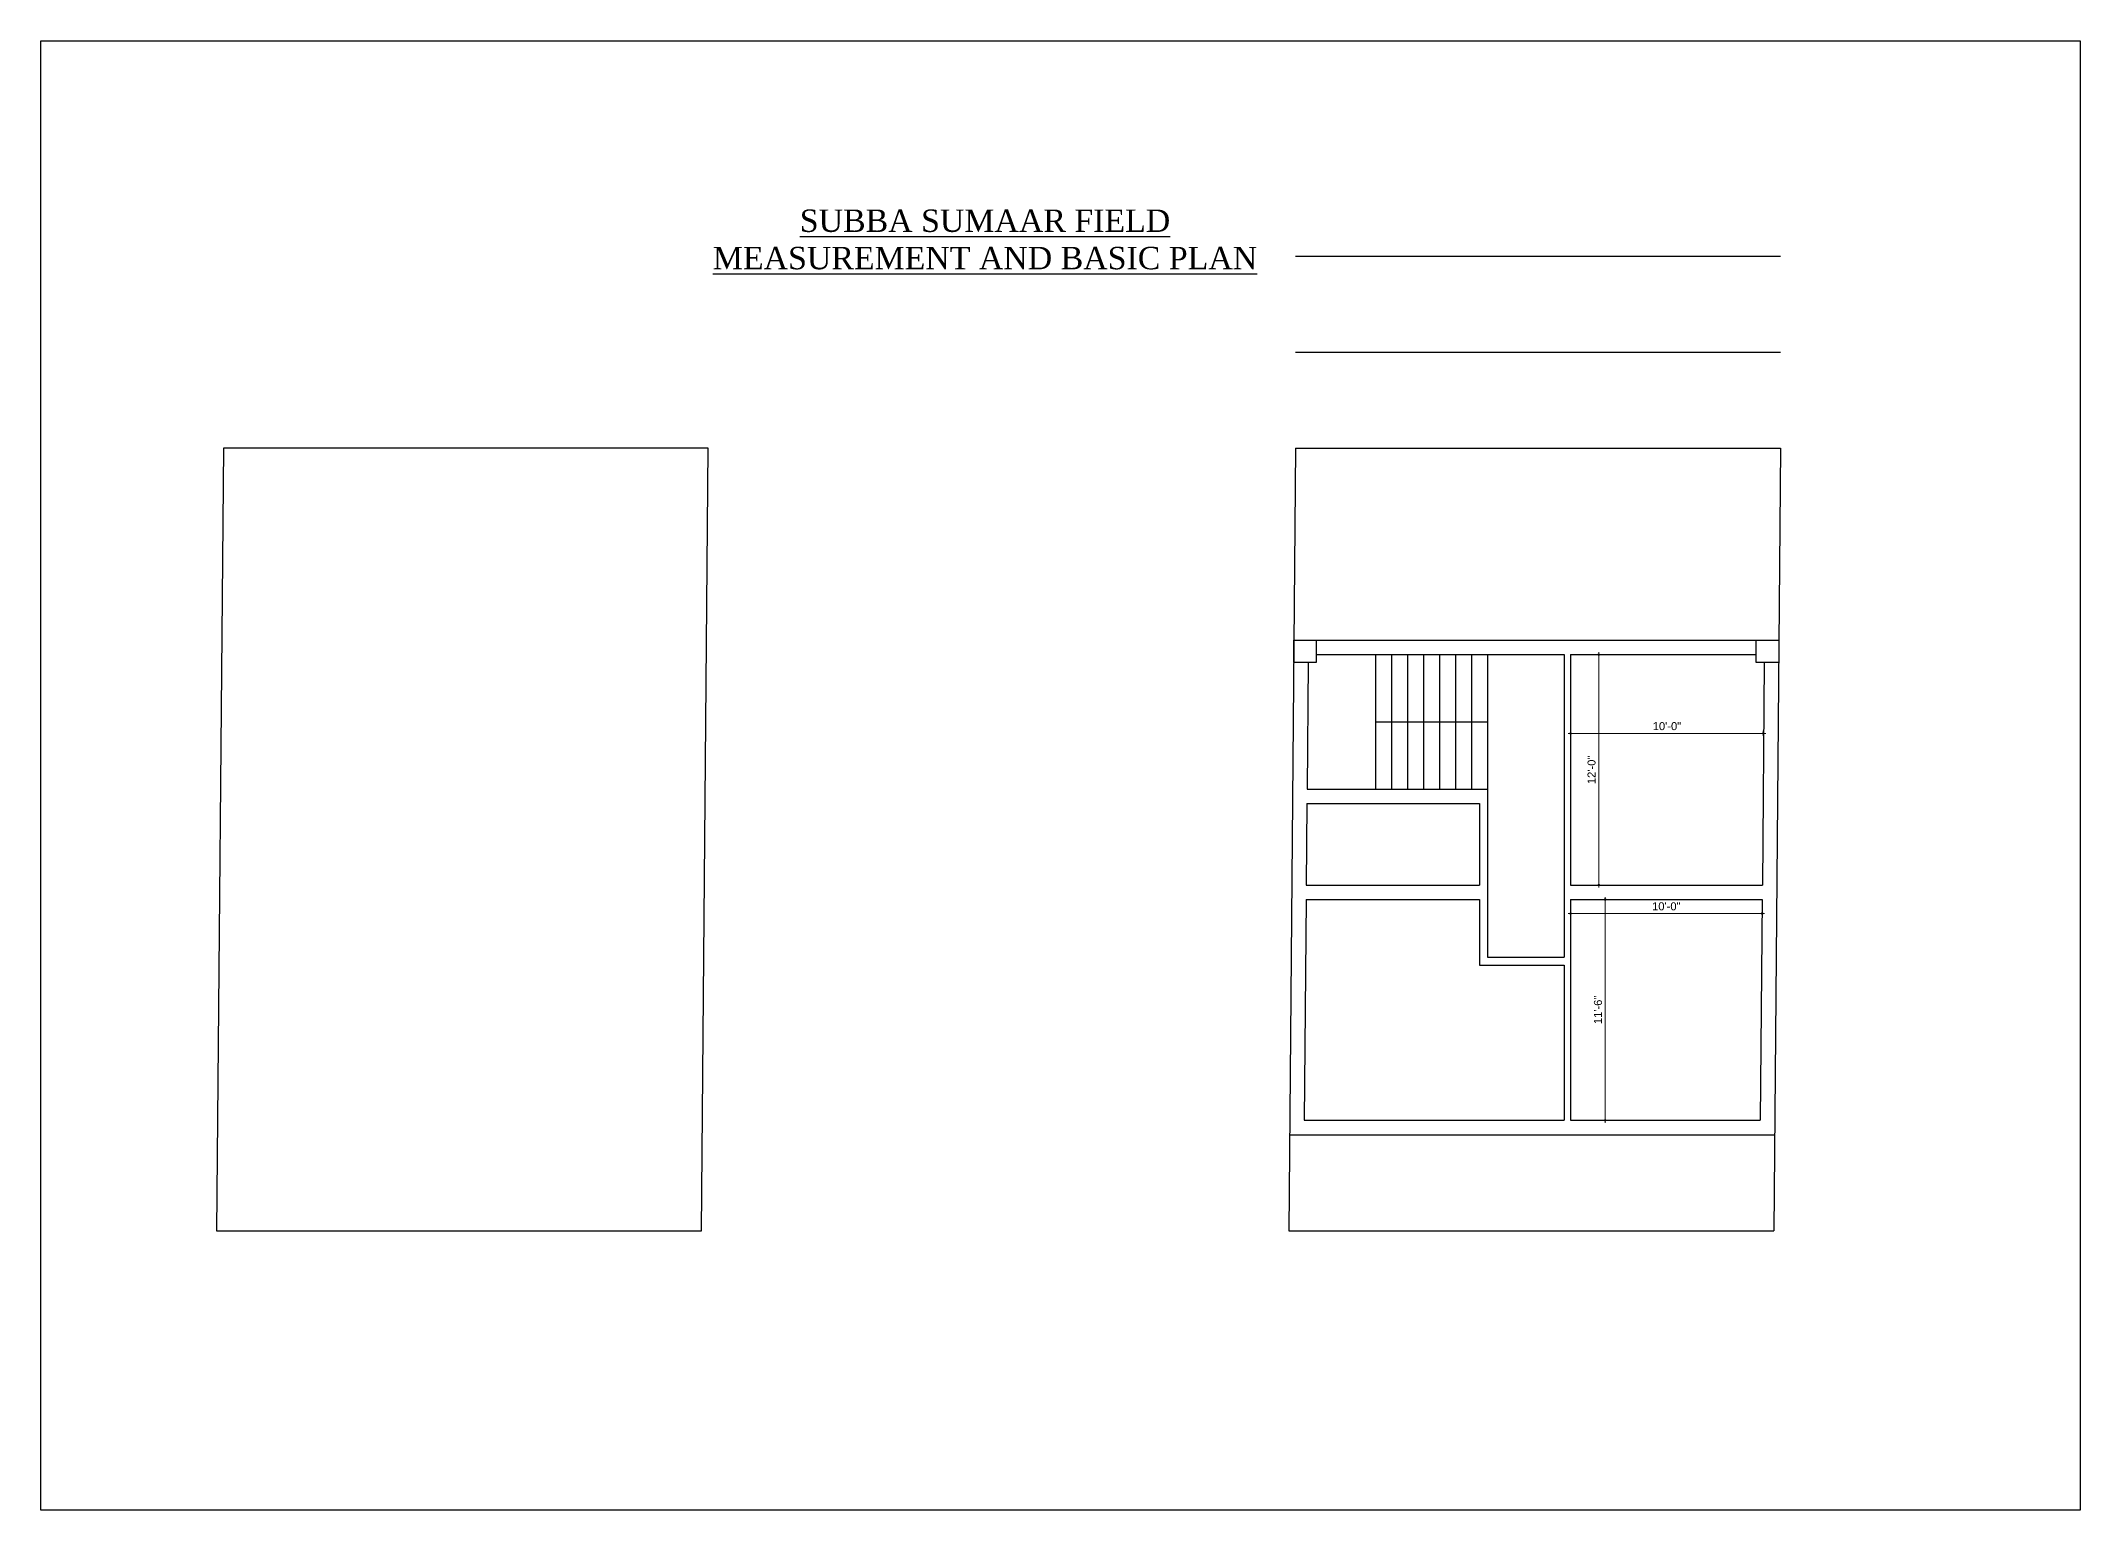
# Model space of a CAD drawing. Header units: inches. Extents: x 21312 to 154598, y -13316 to 16604.
# Drawn here: x 21312 to 22586, y -13316 to -12398 of the extents above; entities that cross this region are included whole.
import ezdxf

# ---------------------------------------------------------------- set-up
doc = ezdxf.new("R2010")
doc.units = ezdxf.units.IN
doc.header["$LTSCALE"] = 0.5
doc.header["$MEASUREMENT"] = 0
doc.header["$PDMODE"] = 66
doc.layers.add('hatch', color=9, linetype='Continuous', lineweight=0)
doc.layers.add('Toilet', color=7, linetype='Continuous', lineweight=25)
doc.styles.get("Standard").update_dxf_attribs({"font": 'arial.ttf'})
doc.dimstyles.new('S8', dxfattribs={"dimtxt": 5, "dimasz": 1, "dimexe": 6, "dimexo": 18, "dimgap": 1.9375, "dimtad": 1, "dimdec": 0, "dimzin": 3, "dimdsep": 46, "dimlunit": 4, "dimtxsty": 'Standard', "dimblk": 'dot 2', "dimcen": 12, "dimse1": 1, "dimse2": 1, "dimclrd": 1, "dimclre": 1, "dimclrt": 256, "dimadec": 0, "dimazin": 0, "dimtfac": 0.75, "dimtdec": 0, "dimtix": 1, "dimtmove": 1, "dimatfit": 3, "dimldrblk": 'DOT', "dimfxl": 1, "dimtolj": 1, "dimtzin": 0, "dimlwd": 9, "dimlwe": 9, "dimarcsym": 0})

# ---------------------------------------------------------------- blocks, each defined once
blk = doc.blocks.new('dot1')
at = {"layer": 'hatch'}
h = blk.add_hatch(color=256, dxfattribs=at)
edge = h.paths.add_edge_path()
edge.add_arc((0, 0), 1, 0, 360)
for p, q in [((3, 0), (-3, 0)), ((0, 3), (0, -3))]:
    blk.add_line(p, q, dxfattribs=at)
blk.add_circle((0, 0), 1, dxfattribs=at)
blk = doc.blocks.new('dot 2')
at = {"layer": 'hatch', "xscale": 0.5, "yscale": 0.5, "zscale": 0.5}
blk.add_blockref('dot1', (0, 0), dxfattribs=at)
blk = doc.blocks.new('*D940')
at = {"layer": 'Defpoints', "color": 0, "transparency": 16777216}
for p in [(22267.9, -12934.4), (22387.6, -12934.4), (22387.6, -12943.2)]:
    blk.add_point(p, dxfattribs=at)
at = {"layer": 'Toilet', "color": 1, "lineweight": 9, "transparency": 16777216}
blk.add_line((22268.9, -12943.2), (22386.6, -12943.2), dxfattribs=at)
at = {"layer": 'Toilet', "color": 1, "lineweight": 9, "transparency": 16777216, "rotation": 180}
blk.add_blockref('dot 2', (22267.9, -12943.2), dxfattribs=at)
at = {"layer": 'Toilet', "color": 1, "lineweight": 9, "transparency": 16777216}
blk.add_blockref('dot 2', (22387.6, -12943.2), dxfattribs=at)
at = {"layer": 'Toilet', "transparency": 16777216, "insert": (22327.7, -12938.7), "char_height": 5, "attachment_point": 5}
blk.add_mtext('\\A1;10\'-0"', dxfattribs=at)
blk = doc.blocks.new('_Dot')
at = {"color": 0, "linetype": 'ByBlock', "lineweight": -2}
blk.add_line((-0.5, 0), (-1, 0), dxfattribs=at)
at = {"color": 0, "linetype": 'ByBlock', "const_width": 0.5}
blk.add_lwpolyline([(-0.25, 0, 1), (0.25, 0, 1)], format="xyb", close=True, dxfattribs=at)
blk = doc.blocks.new('*D941')
at = {"layer": 'Defpoints', "color": 0, "transparency": 16777216}
for p in [(22272.9, -12934.4), (22272.9, -13072.4), (22289.5, -13072.4)]:
    blk.add_point(p, dxfattribs=at)
at = {"layer": 'Toilet', "color": 1, "lineweight": 9, "transparency": 16777216}
blk.add_line((22289.5, -12935.4), (22289.5, -13071.4), dxfattribs=at)
for p, rotation in [((22289.5, -12934.4), 90), ((22289.5, -13072.4), 270)]:
    blk.add_blockref('dot 2', p, dxfattribs=dict(at, rotation=rotation))
at = {"layer": 'Toilet', "transparency": 16777216, "insert": (22285, -13003.4), "char_height": 5, "attachment_point": 5, "rotation": 90}
blk.add_mtext('\\A1;11\'-6"', dxfattribs=at)
blk = doc.blocks.new('*D942')
at = {"layer": 'Defpoints', "color": 0, "transparency": 16777216}
for p in [(22272.9, -12781.4), (22272.9, -12925.4), (22285.5, -12925.4)]:
    blk.add_point(p, dxfattribs=at)
at = {"layer": 'Toilet', "color": 1, "lineweight": 9, "transparency": 16777216}
blk.add_line((22285.5, -12782.4), (22285.5, -12924.4), dxfattribs=at)
for p, rotation in [((22285.5, -12781.4), 90), ((22285.5, -12925.4), 270)]:
    blk.add_blockref('dot 2', p, dxfattribs=dict(at, rotation=rotation))
at = {"layer": 'Toilet', "transparency": 16777216, "insert": (22281, -12853.4), "char_height": 5, "attachment_point": 5, "rotation": 90}
blk.add_mtext('\\A1;12\'-0"', dxfattribs=at)
blk = doc.blocks.new('*D943')
at = {"layer": 'Defpoints', "color": 0, "transparency": 16777216}
for p in [(22267.9, -12830.6), (22267.9, -12855.9), (22388.3, -12855.9)]:
    blk.add_point(p, dxfattribs=at)
at = {"layer": 'Toilet', "color": 1, "lineweight": 9, "transparency": 16777216}
blk.add_line((22387.3, -12830.6), (22268.9, -12830.6), dxfattribs=at)
at = {"layer": 'Toilet', "color": 1, "lineweight": 9, "transparency": 16777216, "rotation": 180}
blk.add_blockref('dot 2', (22267.9, -12830.6), dxfattribs=at)
at = {"layer": 'Toilet', "color": 1, "lineweight": 9, "transparency": 16777216}
blk.add_blockref('dot 2', (22388.3, -12830.6), dxfattribs=at)
at = {"layer": 'Toilet', "transparency": 16777216, "insert": (22328.1, -12826.1), "char_height": 5, "attachment_point": 5}
blk.add_mtext('\\A1;10\'-0"', dxfattribs=at)

msp = doc.modelspace()

# ---------------------------------------------------------------- linework, layer by layer
at = {"layer": 'Toilet'}
for p, q in [((22096.1, -12532.4), (22399.1, -12532.4)), ((22096.1, -12592.4), (22399.1, -12592.4)), ((22096.1, -12652.4), (22091.8, -13141.4)), ((22096.1, -12652.4), (22399.1, -12652.4)), ((22399.1, -12652.4), (22394.8, -13141.4)), ((22095, -12772.4), (22398, -12772.4)), ((22103.9, -12786.4), (22103.2, -12865.4)), ((22109, -12781.4), (22263.9, -12781.4)), ((22145.9, -12781.4), (22145.9, -12823.4)), ((22155.9, -12781.4), (22155.9, -12823.4)), ((22165.9, -12781.4), (22165.9, -12823.4)), ((22175.9, -12781.4), (22175.9, -12823.4)), ((22185.9, -12781.4), (22185.9, -12823.4)), ((22195.9, -12781.4), (22195.9, -12823.4)), ((22205.9, -12781.4), (22205.9, -12823.4)), ((22215.9, -12781.4), (22215.9, -12823.4)), ((22263.9, -12781.4), (22263.9, -12970.4)), ((22267.9, -12781.4), (22383.9, -12781.4)), ((22267.9, -12781.4), (22267.9, -12925.4)), ((22388.9, -12786.4), (22387.7, -12925.4)), ((22145.9, -12823.4), (22215.9, -12823.4)), ((22145.9, -12823.4), (22145.9, -12865.4)), ((22155.9, -12823.4), (22155.9, -12865.4)), ((22165.9, -12823.4), (22165.9, -12865.4)), ((22175.9, -12823.4), (22175.9, -12865.4)), ((22185.9, -12823.4), (22185.9, -12865.4)), ((22195.9, -12823.4), (22195.9, -12865.4)), ((22205.9, -12823.4), (22205.9, -12865.4)), ((22215.9, -12823.4), (22215.9, -12865.4)), ((22103.2, -12865.4), (22215.9, -12865.4)), ((22215.9, -12865.4), (22215.9, -12874.4)), ((22103.1, -12874.4), (22102.7, -12925.4)), ((22103.1, -12874.4), (22210.9, -12874.4)), ((22210.9, -12874.4), (22210.9, -12925.4)), ((22215.9, -12874.4), (22215.9, -12970.4)), ((22388.1, -12874.4), (22388.2, -12874.4)), ((22102.7, -12925.4), (22210.9, -12925.4)), ((22267.9, -12925.4), (22387.7, -12925.4)), ((22102.6, -12934.4), (22101.4, -13072.4)), ((22102.6, -12934.4), (22210.9, -12934.4)), ((22210.9, -12934.4), (22210.9, -12975.4)), ((22267.9, -12934.4), (22387.6, -12934.4)), ((22267.9, -12934.4), (22267.9, -13072.4)), ((22387.6, -12934.4), (22386.4, -13072.4)), ((22215.9, -12970.4), (22263.9, -12970.4)), ((22210.9, -12975.4), (22263.9, -12975.4)), ((22263.9, -12975.4), (22263.9, -13072.4)), ((22101.4, -13072.4), (22263.9, -13072.4)), ((22267.9, -13072.4), (22386.4, -13072.4)), ((22092.3, -13081.4), (22395.3, -13081.4)), ((22091.8, -13141.4), (22394.8, -13141.4))]:
    msp.add_line(p, q, dxfattribs=at)
at = {"layer": 'Toilet', "color": 3}
msp.add_lwpolyline([(21312, -12397.8), (22586.3, -12397.8), (22586.3, -13316.1), (21312, -13316.1)], close=True, dxfattribs=at)
at = {"layer": 'Toilet'}
for points in [[(21729.1, -12652.4), (21426.1, -12652.4), (21421.8, -13141.4), (21724.8, -13141.4)], [(22095, -12772.4), (22109, -12772.4), (22109, -12786.4), (22095, -12786.4)], [(22383.9, -12772.4), (22397.9, -12772.4), (22397.9, -12786.4), (22383.9, -12786.4)]]:
    msp.add_lwpolyline(points, close=True, dxfattribs=at)

# ---------------------------------------------------------------- texts
at = {"insert": (21902, -12503.2), "char_height": 14, "attachment_point": 2}
msp.add_mtext_dynamic_manual_height_columns('{\\fTimes New Roman|b0|i0|c0|p18;\\LSUBBA SUMAAR FIELD MEASUREMENT AND BASIC PLAN}', width=359.79, gutter_width=50, heights=[0], dxfattribs=at)

# ---------------------------------------------------------------- dimensions: what is measured, and where the dimension line sits
at = {"layer": 'Toilet'}
for base, p1, p2, picture, middle in [((22285.5, -12925.4), (22272.9, -12781.4), (22272.9, -12925.4), '*D942', (22281, -12853.4)), ((22289.5, -13072.4), (22272.9, -12934.4), (22272.9, -13072.4), '*D941', (22285, -13003.4))]:
    dim = msp.add_linear_dim(base=base, p1=p1, p2=p2, angle=90, dimstyle='S8', override={"dimfxl": 2, "dimfxlon": 1, "dimarcsym": 1}, dxfattribs=at)
    dim.commit()
    dim.dimension.update_dxf_attribs({"geometry": picture, "text_midpoint": middle})
for base, p1, p2, picture, middle in [((22267.9, -12830.6), (22388.3, -12855.9), (22267.9, -12855.9), '*D943', (22328.1, -12826.1)), ((22387.6, -12943.2), (22267.9, -12934.4), (22387.6, -12934.4), '*D940', (22327.7, -12938.7))]:
    dim = msp.add_linear_dim(base=base, p1=p1, p2=p2, dimstyle='S8', override={"dimfxl": 2, "dimfxlon": 1, "dimarcsym": 1}, dxfattribs=at)
    dim.commit()
    dim.dimension.update_dxf_attribs({"geometry": picture, "text_midpoint": middle})

doc.saveas('drawing.dxf')
